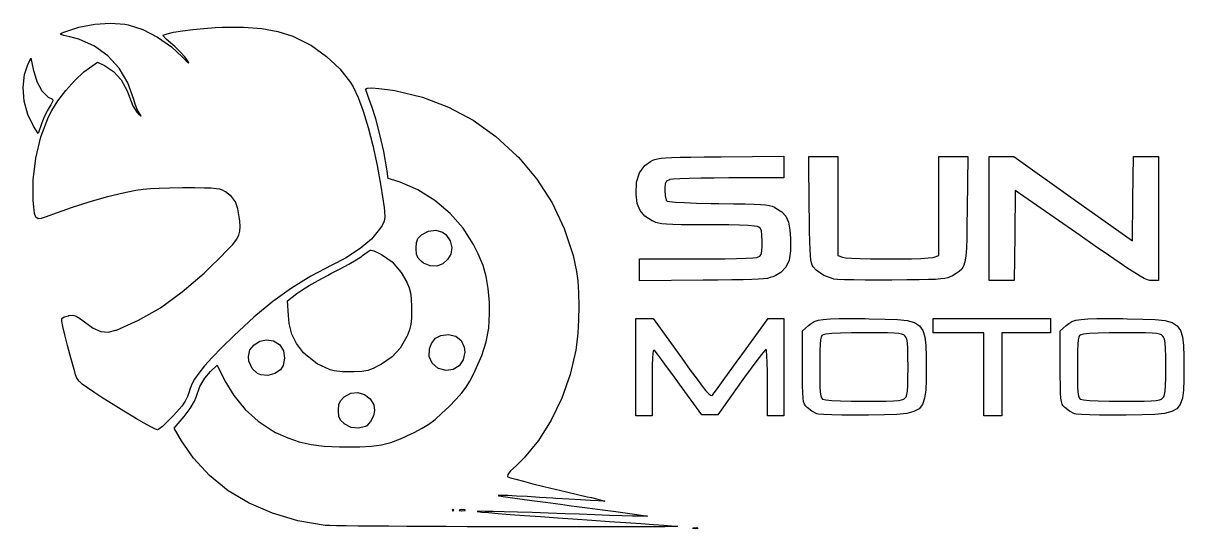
# Model space of a CAD drawing. Extents: x 83 to 198, y -125 to -108.
# Drawn here: x 82.87 to 100.97, y -125.46 to -117.57 of the extents above; entities that cross this region are included whole.
import ezdxf

# ---------------------------------------------------------------- set-up
doc = ezdxf.new("R2010")
doc.units = 0
doc.layers.add('BLACK', color=7, linetype='CONTINUOUS')

msp = doc.modelspace()

# ---------------------------------------------------------------- linework, layer by layer
at = {"layer": 'BLACK', "linetype": 'CONTINUOUS'}
for p, q in [((83.7383, -117.632), (83.9878, -117.585)), ((83.9878, -117.585), (84.2345, -117.568)), ((84.2345, -117.568), (84.4601, -117.584)), ((84.4601, -117.584), (84.5091, -117.593)), ((84.5091, -117.593), (84.7393, -117.666)), ((83.4525, -117.732), (83.4823, -117.717)), ((83.458, -117.745), (83.4525, -117.732)), ((83.5053, -117.759), (83.458, -117.745)), ((83.4823, -117.717), (83.5043, -117.707)), ((83.5043, -117.707), (83.7383, -117.632)), ((83.601, -117.78), (83.5053, -117.759)), ((83.7429, -117.818), (83.601, -117.78)), ((84.7393, -117.666), (84.9692, -117.784)), ((84.9692, -117.784), (85.1835, -117.939)), ((85.0571, -117.753), (85.1152, -117.732)), ((85.0623, -117.772), (85.0571, -117.753)), ((85.1023, -117.815), (85.0623, -117.772)), ((85.1152, -117.732), (85.2185, -117.71)), ((85.2185, -117.71), (85.3561, -117.688)), ((85.3561, -117.688), (85.517, -117.668)), ((85.517, -117.668), (85.6903, -117.65)), ((85.6903, -117.65), (85.8651, -117.637)), ((85.8651, -117.637), (85.9769, -117.632)), ((85.9769, -117.632), (86.3055, -117.63)), ((86.3055, -117.63), (86.5918, -117.652)), ((86.5918, -117.652), (86.8453, -117.698)), ((86.8453, -117.698), (87.0752, -117.771)), ((87.0752, -117.771), (87.1183, -117.789)), ((87.1183, -117.789), (87.367, -117.918)), ((83.9824, -117.925), (83.7429, -117.818)), ((84.1919, -118.077), (83.9824, -117.925)), ((85.1688, -117.872), (85.1023, -117.815)), ((85.1713, -117.874), (85.1688, -117.872)), ((85.2441, -117.938), (85.1713, -117.874)), ((85.1835, -117.939), (85.2674, -118.015)), ((85.3203, -118.014), (85.2441, -117.938)), ((87.367, -117.918), (87.6011, -118.086)), ((82.9412, -118.227), (82.9908, -118.114)), ((82.9908, -118.114), (83.0273, -118.287)), ((84.3672, -118.269), (84.1919, -118.077)), ((85.2674, -118.015), (85.3489, -118.094)), ((85.3888, -118.09), (85.3203, -118.014)), ((85.3489, -118.094), (85.4129, -118.154)), ((85.4381, -118.153), (85.3888, -118.09)), ((87.6011, -118.086), (87.8079, -118.282)), ((82.8959, -118.368), (82.9412, -118.227)), ((83.0273, -118.287), (83.0842, -118.478)), ((83.6774, -118.462), (83.8208, -118.329)), ((83.8208, -118.329), (83.9063, -118.263)), ((83.9063, -118.263), (84.0292, -118.178)), ((84.0292, -118.178), (84.1413, -118.229)), ((84.1413, -118.229), (84.2801, -118.32)), ((84.2801, -118.32), (84.4014, -118.454)), ((84.5042, -118.498), (84.3672, -118.269)), ((85.4129, -118.154), (85.4506, -118.187)), ((85.4571, -118.191), (85.4381, -118.153)), ((85.4506, -118.187), (85.4571, -118.191)), ((87.8079, -118.282), (87.975, -118.495)), ((82.8733, -118.571), (82.8959, -118.368)), ((83.0842, -118.478), (83.1626, -118.624)), ((83.5355, -118.618), (83.6774, -118.462)), ((84.4014, -118.454), (84.4958, -118.621)), ((84.5988, -118.76), (84.5042, -118.498)), ((87.975, -118.495), (88.0169, -118.563)), ((82.8894, -118.784), (82.8733, -118.571)), ((83.1626, -118.624), (83.2608, -118.72)), ((83.4105, -118.78), (83.5355, -118.618)), ((84.4958, -118.621), (84.5322, -118.72)), ((88.0169, -118.563), (88.0964, -118.728)), ((88.2106, -118.595), (88.2366, -118.582)), ((88.2141, -118.609), (88.2106, -118.595)), ((88.2333, -118.667), (88.2141, -118.609)), ((88.2655, -118.758), (88.2333, -118.667)), ((88.2366, -118.582), (88.3084, -118.578)), ((88.3084, -118.578), (88.4166, -118.585)), ((88.4166, -118.585), (88.5518, -118.601)), ((88.5518, -118.601), (88.6683, -118.62)), ((88.6683, -118.62), (89.0973, -118.722)), ((82.9428, -118.991), (82.8894, -118.784)), ((83.294, -118.858), (83.2473, -118.937)), ((83.2608, -118.72), (83.3287, -118.753)), ((83.305, -118.842), (83.294, -118.858)), ((83.3365, -118.781), (83.305, -118.842)), ((83.3175, -118.929), (83.4105, -118.78)), ((83.3287, -118.753), (83.3365, -118.781)), ((84.5322, -118.72), (84.5847, -118.857)), ((84.5847, -118.857), (84.6445, -118.954)), ((84.6206, -118.832), (84.5988, -118.76)), ((84.6567, -118.923), (84.6206, -118.832)), ((88.0964, -118.728), (88.1757, -118.94)), ((88.3065, -118.869), (88.2655, -118.758)), ((88.3701, -119.062), (88.3065, -118.869)), ((89.0973, -118.722), (89.5042, -118.877)), ((83.032, -119.176), (82.9428, -118.991)), ((83.1504, -119.34), (83.2691, -119.028)), ((83.1971, -119.043), (83.1657, -119.122)), ((83.2473, -118.937), (83.1971, -119.043)), ((83.2691, -119.028), (83.3175, -118.929)), ((84.6445, -118.954), (84.6649, -118.975)), ((84.6908, -118.983), (84.6567, -118.923)), ((84.6649, -118.975), (84.7082, -119.012)), ((84.7131, -119.011), (84.6908, -118.983)), ((84.7082, -119.012), (84.7131, -119.011)), ((88.1757, -118.94), (88.2528, -119.193)), ((89.5042, -118.877), (89.8868, -119.081)), ((83.1044, -119.291), (83.032, -119.176)), ((83.1657, -119.122), (83.1044, -119.291)), ((88.2528, -119.193), (88.3257, -119.478)), ((88.4357, -119.306), (88.3701, -119.062)), ((89.8868, -119.081), (90.2432, -119.334)), ((83.0685, -119.674), (83.1504, -119.34)), ((88.4938, -119.572), (88.4357, -119.306)), ((90.2432, -119.334), (90.5712, -119.636)), ((88.3257, -119.478), (88.3924, -119.787)), ((88.5397, -119.838), (88.4938, -119.572)), ((83.027, -120.011), (83.0685, -119.674)), ((90.5712, -119.636), (90.5939, -119.659)), ((90.5939, -119.659), (90.8803, -120.002)), ((92.5628, -119.789), (92.6547, -119.725)), ((92.6547, -119.725), (92.6885, -119.707)), ((92.6885, -119.707), (92.7227, -119.693)), ((92.7227, -119.693), (92.7633, -119.682)), ((92.7633, -119.682), (92.8166, -119.674)), ((92.8166, -119.674), (92.8888, -119.667)), ((92.8888, -119.667), (92.9861, -119.662)), ((92.9861, -119.662), (93.1147, -119.659)), ((93.1147, -119.659), (93.2807, -119.656)), ((93.2807, -119.656), (93.4906, -119.653)), ((93.4906, -119.653), (93.7503, -119.651)), ((93.7503, -119.651), (93.7528, -119.651)), ((93.7528, -119.651), (94.7292, -119.642)), ((94.7292, -119.642), (94.7292, -119.812)), ((95.128, -120.467), (95.1194, -119.646)), ((95.1194, -119.646), (95.3458, -119.646)), ((95.3458, -119.646), (95.5721, -119.646)), ((95.5721, -119.646), (95.5721, -120.419)), ((97.1456, -120.419), (97.1456, -119.646)), ((97.1456, -119.646), (97.3719, -119.646)), ((97.3719, -119.646), (97.5983, -119.646)), ((97.5983, -119.646), (97.5897, -120.467)), ((97.9323, -120.615), (97.9323, -119.646)), ((97.9323, -119.646), (98.1247, -119.646)), ((98.1247, -119.646), (98.3171, -119.646)), ((98.3171, -119.646), (99.2415, -120.306)), ((100.174, -120.306), (100.181, -119.646)), ((100.181, -119.646), (100.377, -119.646)), ((100.377, -119.646), (100.573, -119.646)), ((100.573, -119.646), (100.573, -120.615)), ((88.3924, -119.787), (88.4509, -120.112)), ((88.5618, -119.989), (88.5397, -119.838)), ((92.4365, -120.05), (92.4802, -119.902)), ((92.4802, -119.902), (92.5628, -119.789)), ((94.7292, -119.812), (94.7292, -119.983)), ((83.0292, -120.336), (83.027, -120.011)), ((85.1541, -120.141), (84.9922, -120.145)), ((85.3587, -120.139), (85.1541, -120.141)), ((85.5503, -120.139), (85.3587, -120.139)), ((85.6972, -120.14), (85.5503, -120.139)), ((85.8049, -120.144), (85.6972, -120.14)), ((88.4509, -120.112), (88.4991, -120.445)), ((88.7164, -120.037), (88.5618, -119.989)), ((88.7494, -120.048), (88.7164, -120.037)), ((89.0257, -120.167), (88.7494, -120.048)), ((90.8803, -120.002), (91.1179, -120.372)), ((92.4302, -120.238), (92.4365, -120.05)), ((92.8751, -120.142), (92.8748, -120.175)), ((92.8817, -120.072), (92.8751, -120.142)), ((92.903, -120.034), (92.8817, -120.072)), ((92.9469, -120.01), (92.903, -120.034)), ((92.9513, -120.009), (92.9469, -120.01)), ((93.0074, -120.002), (92.9513, -120.009)), ((93.1118, -119.995), (93.0074, -120.002)), ((93.2574, -119.99), (93.1118, -119.995)), ((93.4376, -119.986), (93.2574, -119.99)), ((93.6454, -119.984), (93.4376, -119.986)), ((93.8741, -119.983), (93.6454, -119.984)), ((94.7292, -119.983), (93.8741, -119.983)), ((84.1891, -120.276), (83.9124, -120.355)), ((84.433, -120.218), (84.1891, -120.276)), ((84.503, -120.203), (84.433, -120.218)), ((84.6285, -120.18), (84.503, -120.203)), ((84.7429, -120.163), (84.6285, -120.18)), ((84.8596, -120.152), (84.7429, -120.163)), ((84.9922, -120.145), (84.8596, -120.152)), ((85.8821, -120.15), (85.8049, -120.144)), ((85.9373, -120.16), (85.8821, -120.15)), ((85.9791, -120.174), (85.9373, -120.16)), ((86.0161, -120.193), (85.9791, -120.174)), ((86.0271, -120.2), (86.0161, -120.193)), ((86.12, -120.27), (86.0271, -120.2)), ((86.1823, -120.354), (86.12, -120.27)), ((89.2887, -120.332), (89.0257, -120.167)), ((92.4473, -120.379), (92.4302, -120.238)), ((92.8748, -120.175), (92.8817, -120.263)), ((92.8817, -120.263), (92.8993, -120.327)), ((98.3397, -120.179), (98.3322, -120.882)), ((99.3492, -120.882), (98.3397, -120.179)), ((99.2415, -120.306), (100.166, -120.966)), ((100.166, -120.966), (100.174, -120.306)), ((83.0377, -120.434), (83.0292, -120.336)), ((83.0514, -120.538), (83.0377, -120.434)), ((83.6203, -120.448), (83.33, -120.551)), ((83.9124, -120.355), (83.6203, -120.448)), ((86.2214, -120.466), (86.1823, -120.354)), ((86.2446, -120.619), (86.2214, -120.466)), ((88.4991, -120.445), (88.5063, -120.504)), ((88.5063, -120.504), (88.5127, -120.59)), ((89.5281, -120.536), (89.2887, -120.332)), ((91.1179, -120.372), (91.3062, -120.769)), ((92.4892, -120.492), (92.4473, -120.379)), ((92.5635, -120.577), (92.4892, -120.492)), ((92.8993, -120.327), (92.9103, -120.343)), ((92.9103, -120.343), (92.95, -120.352)), ((92.95, -120.352), (93.0424, -120.361)), ((93.0424, -120.361), (93.1838, -120.368)), ((93.1838, -120.368), (93.3707, -120.375)), ((93.3707, -120.375), (93.5996, -120.379)), ((93.5996, -120.379), (93.7181, -120.381)), ((93.7181, -120.381), (93.9478, -120.384)), ((93.9478, -120.384), (94.1286, -120.387)), ((94.1286, -120.387), (94.2674, -120.391)), ((94.2674, -120.391), (94.3716, -120.396)), ((94.3716, -120.396), (94.4483, -120.403)), ((94.4483, -120.403), (94.5046, -120.413)), ((94.5046, -120.413), (94.5477, -120.425)), ((94.5477, -120.425), (94.5849, -120.441)), ((94.5849, -120.441), (94.6055, -120.452)), ((94.6055, -120.452), (94.6994, -120.512)), ((95.1294, -120.593), (95.128, -120.467)), ((95.5721, -120.419), (95.5721, -121.192)), ((97.1456, -121.192), (97.1456, -120.419)), ((97.5897, -120.467), (97.5868, -120.719)), ((83.0715, -120.597), (83.0514, -120.538)), ((83.1039, -120.621), (83.0715, -120.597)), ((83.1544, -120.616), (83.1039, -120.621)), ((83.229, -120.59), (83.1544, -120.616)), ((83.33, -120.551), (83.229, -120.59)), ((86.2483, -120.657), (86.2446, -120.619)), ((86.2538, -120.74), (86.2483, -120.657)), ((88.5023, -120.656), (88.4682, -120.725)), ((88.5127, -120.59), (88.5023, -120.656)), ((89.7333, -120.768), (89.5281, -120.536)), ((92.6787, -120.65), (92.5635, -120.577)), ((92.6951, -120.658), (92.6787, -120.65)), ((92.7344, -120.676), (92.6951, -120.658)), ((92.777, -120.689), (92.7344, -120.676)), ((94.6994, -120.512), (94.7637, -120.581)), ((94.7637, -120.581), (94.8042, -120.671)), ((94.8042, -120.671), (94.827, -120.796)), ((95.1322, -120.806), (95.1294, -120.593)), ((97.9323, -121.584), (97.9323, -120.615)), ((100.573, -120.615), (100.573, -121.584)), ((86.2331, -120.876), (86.2503, -120.811)), ((86.2503, -120.811), (86.2538, -120.74)), ((88.4302, -120.784), (88.3016, -120.938)), ((88.4682, -120.725), (88.4302, -120.784)), ((89.0838, -120.87), (89.1901, -120.811)), ((89.1901, -120.811), (89.3039, -120.796)), ((89.3039, -120.796), (89.4095, -120.827)), ((89.4095, -120.827), (89.4611, -120.865)), ((89.4611, -120.865), (89.5315, -120.966)), ((89.8941, -121.021), (89.7333, -120.768)), ((91.3062, -120.769), (91.4448, -121.192)), ((92.8304, -120.699), (92.777, -120.689)), ((92.9023, -120.706), (92.8304, -120.699)), ((93.0002, -120.71), (92.9023, -120.706)), ((93.1316, -120.712), (93.0002, -120.71)), ((93.304, -120.713), (93.1316, -120.712)), ((93.5251, -120.713), (93.304, -120.713)), ((93.6848, -120.714), (93.5251, -120.713)), ((93.8749, -120.716), (93.6848, -120.714)), ((94.0417, -120.721), (93.8749, -120.716)), ((94.177, -120.726), (94.0417, -120.721)), ((94.2725, -120.733), (94.177, -120.726)), ((94.32, -120.741), (94.2725, -120.733)), ((94.3407, -120.749), (94.32, -120.741)), ((94.3692, -120.77), (94.3407, -120.749)), ((94.3846, -120.806), (94.3692, -120.77)), ((94.3908, -120.872), (94.3846, -120.806)), ((94.827, -120.796), (94.8364, -120.927)), ((95.1355, -120.973), (95.1322, -120.806)), ((97.5868, -120.719), (97.5833, -120.921)), ((86.0551, -121.112), (86.14, -121.019)), ((86.14, -121.019), (86.1978, -120.943)), ((86.1978, -120.943), (86.2331, -120.876)), ((88.3016, -120.938), (88.1254, -121.086)), ((88.9973, -121.079), (89.0028, -120.988)), ((89.0028, -120.988), (89.0263, -120.929)), ((89.0263, -120.929), (89.0781, -120.875)), ((89.0781, -120.875), (89.0838, -120.87)), ((89.5315, -120.966), (89.5549, -121.07)), ((89.9662, -121.166), (89.8941, -121.021)), ((94.3886, -121.127), (94.3918, -121.041)), ((94.392, -120.98), (94.3908, -120.872)), ((94.3918, -121.041), (94.392, -120.98)), ((94.8364, -120.927), (94.8358, -121.119)), ((95.1396, -121.1), (95.1355, -120.973)), ((97.5833, -120.921), (97.5775, -121.08)), ((98.3322, -120.882), (98.3247, -121.584)), ((99.5855, -121.046), (99.3492, -120.882)), ((99.7917, -121.188), (99.5855, -121.046)), ((85.9387, -121.229), (86.0551, -121.112)), ((88.1254, -121.086), (87.8984, -121.232)), ((88.0642, -121.26), (88.1451, -121.208)), ((88.1451, -121.208), (88.1653, -121.193)), ((88.1653, -121.193), (88.2334, -121.143)), ((88.2334, -121.143), (88.2847, -121.112)), ((88.2847, -121.112), (88.2997, -121.107)), ((88.2997, -121.107), (88.3372, -121.118)), ((88.3372, -121.118), (88.4063, -121.149)), ((88.4063, -121.149), (88.4599, -121.175)), ((88.4599, -121.175), (88.6271, -121.291)), ((88.9974, -121.088), (88.9973, -121.079)), ((89.0039, -121.174), (88.9974, -121.088)), ((89.0293, -121.232), (89.0039, -121.174)), ((89.5385, -121.17), (89.4895, -121.256)), ((89.5549, -121.07), (89.5385, -121.17)), ((90.0424, -121.348), (89.9662, -121.166)), ((91.4448, -121.192), (91.5014, -121.444)), ((94.2527, -121.229), (94.313, -121.222)), ((94.313, -121.222), (94.32, -121.22)), ((94.32, -121.22), (94.3567, -121.202)), ((94.3567, -121.202), (94.3782, -121.176)), ((94.3782, -121.176), (94.3886, -121.127)), ((94.8358, -121.119), (94.8123, -121.266)), ((95.1452, -121.194), (95.1396, -121.1)), ((95.1525, -121.261), (95.1452, -121.194)), ((95.5721, -121.192), (95.6442, -121.22)), ((95.6442, -121.22), (95.6925, -121.228)), ((96.9841, -121.231), (97.0565, -121.224)), ((97.0565, -121.224), (97.0735, -121.22)), ((97.0735, -121.22), (97.1456, -121.192)), ((97.5681, -121.201), (97.5538, -121.292)), ((97.5775, -121.08), (97.5681, -121.201)), ((99.9605, -121.304), (99.7917, -121.188)), ((85.6923, -121.467), (85.7863, -121.377)), ((85.7863, -121.377), (85.9387, -121.229)), ((87.6826, -121.345), (87.3576, -121.516)), ((87.6699, -121.476), (87.8144, -121.401)), ((87.8984, -121.232), (87.6826, -121.345)), ((87.8144, -121.401), (87.9498, -121.327)), ((87.9498, -121.327), (88.0642, -121.26)), ((88.6271, -121.291), (88.7673, -121.456)), ((89.0838, -121.287), (89.0293, -121.232)), ((89.1139, -121.31), (89.0838, -121.287)), ((89.2202, -121.356), (89.1139, -121.31)), ((89.3231, -121.357), (89.2202, -121.356)), ((89.4153, -121.321), (89.3231, -121.357)), ((89.4895, -121.256), (89.4153, -121.321)), ((90.0932, -121.522), (90.0424, -121.348)), ((92.4814, -121.417), (92.4814, -121.247)), ((92.4814, -121.247), (93.3647, -121.247)), ((93.3647, -121.247), (93.5986, -121.246)), ((93.5986, -121.246), (93.8109, -121.244)), ((93.8109, -121.244), (93.9951, -121.24)), ((93.9951, -121.24), (94.1446, -121.235)), ((94.1446, -121.235), (94.2527, -121.229)), ((94.7625, -121.376), (94.6833, -121.458)), ((94.8123, -121.266), (94.7625, -121.376)), ((95.1621, -121.308), (95.1525, -121.261)), ((95.1745, -121.341), (95.1621, -121.308)), ((95.19, -121.368), (95.1745, -121.341)), ((95.2365, -121.422), (95.19, -121.368)), ((95.6925, -121.228), (95.7878, -121.235)), ((95.7878, -121.235), (95.9212, -121.24)), ((95.9212, -121.24), (96.0835, -121.245)), ((96.0835, -121.245), (96.2657, -121.247)), ((96.2657, -121.247), (96.3588, -121.247)), ((96.3588, -121.247), (96.5474, -121.246)), ((96.5474, -121.246), (96.7205, -121.243)), ((96.7205, -121.243), (96.8691, -121.238)), ((96.8691, -121.238), (96.9841, -121.231)), ((97.5044, -121.407), (97.4665, -121.444)), ((97.533, -121.359), (97.5044, -121.407)), ((97.5538, -121.292), (97.533, -121.359)), ((100.096, -121.395), (99.9605, -121.304)), ((100.204, -121.464), (100.096, -121.395)), ((85.3508, -121.762), (85.6923, -121.467)), ((87.3576, -121.516), (87.0553, -121.702)), ((87.3322, -121.661), (87.4705, -121.582)), ((87.4705, -121.582), (87.6187, -121.503)), ((87.6187, -121.503), (87.6699, -121.476)), ((88.7673, -121.456), (88.854, -121.611)), ((90.1242, -121.707), (90.0932, -121.522)), ((91.5014, -121.444), (91.5201, -121.589)), ((91.5201, -121.589), (91.5311, -121.773)), ((92.4814, -121.587), (92.4814, -121.417)), ((93.4718, -121.579), (92.4814, -121.587)), ((93.7022, -121.577), (93.4718, -121.579)), ((93.9215, -121.574), (93.7022, -121.577)), ((94.0963, -121.571), (93.9215, -121.574)), ((94.2328, -121.568), (94.0963, -121.571)), ((94.3372, -121.563), (94.2328, -121.568)), ((94.4158, -121.557), (94.3372, -121.563)), ((94.4748, -121.549), (94.4158, -121.557)), ((94.5205, -121.538), (94.4748, -121.549)), ((94.5591, -121.525), (94.5205, -121.538)), ((94.5968, -121.508), (94.5591, -121.525)), ((94.6833, -121.458), (94.5968, -121.508)), ((95.353, -121.503), (95.2365, -121.422)), ((95.5019, -121.559), (95.353, -121.503)), ((95.5088, -121.56), (95.5019, -121.559)), ((95.5701, -121.565), (95.5088, -121.56)), ((95.6779, -121.57), (95.5701, -121.565)), ((95.8242, -121.573), (95.6779, -121.57)), ((96.001, -121.575), (95.8242, -121.573)), ((96.2006, -121.576), (96.001, -121.575)), ((96.415, -121.575), (96.2006, -121.576)), ((96.6487, -121.574), (96.415, -121.575)), ((96.8389, -121.572), (96.6487, -121.574)), ((96.9864, -121.569), (96.8389, -121.572)), ((97.0981, -121.565), (96.9864, -121.569)), ((97.1808, -121.559), (97.0981, -121.565)), ((97.2414, -121.551), (97.1808, -121.559)), ((97.2867, -121.54), (97.2414, -121.551)), ((97.3237, -121.526), (97.2867, -121.54)), ((97.359, -121.509), (97.3237, -121.526)), ((97.418, -121.476), (97.359, -121.509)), ((97.4665, -121.444), (97.418, -121.476)), ((98.1285, -121.584), (97.9323, -121.584)), ((98.3247, -121.584), (98.1285, -121.584)), ((100.287, -121.515), (100.204, -121.464)), ((100.351, -121.549), (100.287, -121.515)), ((100.399, -121.571), (100.351, -121.549)), ((100.436, -121.581), (100.399, -121.571)), ((100.466, -121.584), (100.436, -121.581)), ((100.573, -121.584), (100.466, -121.584)), ((85.0126, -122.007), (85.3508, -121.762)), ((87.0553, -121.702), (86.7637, -121.912)), ((87.1397, -121.786), (87.2174, -121.732)), ((87.2174, -121.732), (87.3322, -121.661)), ((88.854, -121.611), (88.8901, -121.696)), ((88.8901, -121.696), (88.9122, -121.776)), ((90.141, -121.925), (90.1242, -121.707)), ((86.7637, -121.912), (86.4707, -122.155)), ((86.9957, -121.9), (87.1397, -121.786)), ((87.0083, -122.128), (86.9957, -121.9)), ((88.9122, -121.776), (88.9234, -121.87)), ((88.9234, -121.87), (88.927, -121.996)), ((90.1451, -122.1), (90.141, -121.925)), ((91.5311, -121.773), (91.5347, -121.981)), ((83.5124, -122.152), (83.5795, -122.132)), ((83.5795, -122.132), (83.5871, -122.131)), ((83.5871, -122.131), (83.6459, -122.126)), ((83.6459, -122.126), (83.7, -122.14)), ((84.6725, -122.204), (85.0126, -122.007)), ((87.0198, -122.252), (87.0083, -122.128)), ((88.9271, -122.034), (88.9248, -122.171)), ((88.927, -121.996), (88.9271, -122.034)), ((90.132, -122.327), (90.1451, -122.1)), ((91.5347, -121.981), (91.5308, -122.196)), ((83.4769, -122.215), (83.4756, -122.175)), ((83.4756, -122.175), (83.4758, -122.175)), ((83.4758, -122.175), (83.5124, -122.152)), ((83.493, -122.302), (83.4769, -122.215)), ((83.5225, -122.431), (83.493, -122.302)), ((83.7, -122.14), (83.7665, -122.181)), ((83.7665, -122.181), (83.8267, -122.227)), ((83.8267, -122.227), (83.9651, -122.324)), ((84.3252, -122.357), (84.6725, -122.204)), ((86.4707, -122.155), (86.1643, -122.439)), ((87.0593, -122.418), (87.0198, -122.252)), ((88.9158, -122.27), (88.8967, -122.352)), ((88.9248, -122.171), (88.9158, -122.27)), ((91.5308, -122.196), (91.5198, -122.403)), ((92.4252, -122.933), (92.4252, -122.174)), ((92.4252, -122.174), (92.5587, -122.174)), ((92.5587, -122.174), (92.6921, -122.174)), ((92.6921, -122.174), (93.14, -122.795)), ((94.0751, -122.743), (94.4851, -122.174)), ((94.4851, -122.174), (94.6072, -122.174)), ((94.6072, -122.174), (94.7292, -122.174)), ((94.7292, -122.174), (94.7292, -122.933)), ((95.0242, -122.366), (95.1138, -122.286)), ((95.1138, -122.286), (95.1575, -122.252)), ((95.1575, -122.252), (95.2062, -122.224)), ((95.2062, -122.224), (95.267, -122.204)), ((95.267, -122.204), (95.3468, -122.19)), ((95.3468, -122.19), (95.4529, -122.181)), ((95.4529, -122.181), (95.5921, -122.177)), ((95.5921, -122.177), (95.7717, -122.176)), ((95.7717, -122.176), (95.9986, -122.178)), ((95.9986, -122.178), (96.0638, -122.179)), ((96.0638, -122.179), (96.3098, -122.184)), ((96.3098, -122.184), (96.5054, -122.192)), ((96.5054, -122.192), (96.6564, -122.209)), ((96.6564, -122.209), (96.7685, -122.239)), ((96.7685, -122.239), (96.8475, -122.288)), ((96.8475, -122.288), (96.8992, -122.361)), ((97.0613, -122.287), (97.0613, -122.174)), ((97.0613, -122.174), (97.9744, -122.174)), ((97.0613, -122.399), (97.0613, -122.287)), ((97.9744, -122.174), (98.8876, -122.174)), ((98.8876, -122.174), (98.8876, -122.287)), ((98.8876, -122.287), (98.8876, -122.399)), ((99.0421, -122.366), (99.1317, -122.286)), ((99.1317, -122.286), (99.1754, -122.252)), ((99.1754, -122.252), (99.2241, -122.224)), ((99.2241, -122.224), (99.2849, -122.204)), ((99.2849, -122.204), (99.3648, -122.19)), ((99.3648, -122.19), (99.4708, -122.181)), ((99.4708, -122.181), (99.6101, -122.177)), ((99.6101, -122.177), (99.7896, -122.176)), ((99.7896, -122.176), (100.016, -122.178)), ((100.016, -122.178), (100.082, -122.179)), ((100.082, -122.179), (100.328, -122.184)), ((100.328, -122.184), (100.523, -122.192)), ((100.523, -122.192), (100.674, -122.209)), ((100.674, -122.209), (100.786, -122.239)), ((100.786, -122.239), (100.865, -122.288)), ((100.865, -122.288), (100.917, -122.361)), ((83.5639, -122.596), (83.5225, -122.431)), ((83.9651, -122.324), (84.0852, -122.376)), ((84.0852, -122.376), (84.1988, -122.387)), ((84.1988, -122.387), (84.3176, -122.36)), ((84.3176, -122.36), (84.3252, -122.357)), ((86.1628, -122.44), (85.9722, -122.628)), ((86.1643, -122.439), (86.1628, -122.44)), ((87.1317, -122.564), (87.0593, -122.418)), ((88.854, -122.457), (88.7508, -122.636)), ((88.8644, -122.434), (88.854, -122.457)), ((88.8967, -122.352), (88.8644, -122.434)), ((89.2365, -122.567), (89.2985, -122.483)), ((89.2985, -122.483), (89.3841, -122.439)), ((89.3841, -122.439), (89.4974, -122.427)), ((89.4974, -122.427), (89.6156, -122.451)), ((89.6156, -122.451), (89.7009, -122.518)), ((90.0925, -122.538), (90.132, -122.327)), ((91.5198, -122.403), (91.5018, -122.586)), ((95.0242, -122.928), (95.0242, -122.366)), ((95.3112, -122.467), (95.3015, -122.508)), ((95.3256, -122.443), (95.3112, -122.467)), ((95.3455, -122.428), (95.3256, -122.443)), ((95.3859, -122.419), (95.3455, -122.428)), ((95.478, -122.411), (95.3859, -122.419)), ((95.6134, -122.405), (95.478, -122.411)), ((95.7854, -122.401), (95.6134, -122.405)), ((95.9874, -122.399), (95.7854, -122.401)), ((96.0147, -122.399), (95.9874, -122.399)), ((96.2061, -122.4), (96.0147, -122.399)), ((96.35, -122.401), (96.2061, -122.4)), ((96.4538, -122.405), (96.35, -122.401)), ((96.5252, -122.411), (96.4538, -122.405)), ((96.5719, -122.42), (96.5252, -122.411)), ((96.6014, -122.433), (96.5719, -122.42)), ((96.6214, -122.45), (96.6014, -122.433)), ((96.6321, -122.465), (96.6214, -122.45)), ((96.6473, -122.5), (96.6321, -122.465)), ((96.8992, -122.361), (96.9295, -122.462)), ((96.9295, -122.462), (96.944, -122.597)), ((97.4546, -122.399), (97.0613, -122.399)), ((97.848, -122.399), (97.4546, -122.399)), ((97.848, -123.045), (97.848, -122.399)), ((98.5083, -122.399), (98.129, -122.399)), ((98.129, -122.399), (98.129, -123.045)), ((98.8876, -122.399), (98.5083, -122.399)), ((99.0421, -122.928), (99.0421, -122.366)), ((99.3291, -122.467), (99.3194, -122.508)), ((99.3435, -122.443), (99.3291, -122.467)), ((99.3634, -122.428), (99.3435, -122.443)), ((99.4038, -122.419), (99.3634, -122.428)), ((99.4959, -122.411), (99.4038, -122.419)), ((99.6313, -122.405), (99.4959, -122.411)), ((99.8033, -122.401), (99.6313, -122.405)), ((100.005, -122.399), (99.8033, -122.401)), ((100.033, -122.399), (100.005, -122.399)), ((100.224, -122.4), (100.033, -122.399)), ((100.368, -122.401), (100.224, -122.4)), ((100.472, -122.405), (100.368, -122.401)), ((100.543, -122.411), (100.472, -122.405)), ((100.59, -122.42), (100.543, -122.411)), ((100.619, -122.433), (100.59, -122.42)), ((100.639, -122.45), (100.619, -122.433)), ((100.65, -122.465), (100.639, -122.45)), ((100.665, -122.5), (100.65, -122.465)), ((100.917, -122.361), (100.947, -122.462)), ((100.947, -122.462), (100.962, -122.597)), ((83.6159, -122.791), (83.5639, -122.596)), ((85.9722, -122.628), (85.8196, -122.784)), ((86.3853, -122.769), (86.4086, -122.666)), ((86.4086, -122.666), (86.4723, -122.584)), ((86.4723, -122.584), (86.5631, -122.53)), ((86.5631, -122.53), (86.6682, -122.509)), ((86.6682, -122.509), (86.7743, -122.524)), ((86.7743, -122.524), (86.8684, -122.582)), ((86.8684, -122.582), (86.8722, -122.586)), ((86.8722, -122.586), (86.9316, -122.682)), ((87.2452, -122.709), (87.1317, -122.564)), ((88.7508, -122.636), (88.6239, -122.776)), ((89.2038, -122.767), (89.2064, -122.649)), ((89.2064, -122.649), (89.2365, -122.567)), ((89.7009, -122.518), (89.7481, -122.623)), ((89.7481, -122.623), (89.756, -122.7)), ((90.0229, -122.752), (90.0925, -122.538)), ((91.4893, -122.668), (91.3985, -123.051)), ((91.5018, -122.586), (91.4893, -122.668)), ((92.7047, -122.672), (92.6941, -122.684)), ((92.7191, -122.681), (92.7047, -122.672)), ((94.4553, -122.654), (94.4335, -122.676)), ((94.4619, -122.68), (94.4553, -122.654)), ((95.2955, -122.577), (95.2924, -122.68)), ((95.3015, -122.508), (95.2955, -122.577)), ((96.6576, -122.557), (96.6473, -122.5)), ((96.6639, -122.642), (96.6576, -122.557)), ((96.6671, -122.766), (96.6639, -122.642)), ((96.944, -122.597), (96.9485, -122.77)), ((99.3134, -122.577), (99.3103, -122.68)), ((99.3194, -122.508), (99.3134, -122.577)), ((100.675, -122.557), (100.665, -122.5)), ((100.682, -122.642), (100.675, -122.557)), ((100.685, -122.766), (100.682, -122.642)), ((100.962, -122.597), (100.966, -122.77)), ((83.677, -123.01), (83.6159, -122.791)), ((85.8196, -122.784), (85.7004, -122.915)), ((86.3928, -122.84), (86.3853, -122.769)), ((86.4409, -122.955), (86.3928, -122.84)), ((86.9491, -122.796), (86.9241, -122.909)), ((86.9316, -122.682), (86.9491, -122.796)), ((87.2795, -122.745), (87.2452, -122.709)), ((87.4543, -122.885), (87.2795, -122.745)), ((88.6239, -122.776), (88.459, -122.89)), ((89.2486, -122.872), (89.2038, -122.767)), ((89.7323, -122.823), (89.6686, -122.916)), ((89.756, -122.7), (89.7323, -122.823)), ((89.9189, -122.988), (90.0229, -122.752)), ((92.6819, -122.792), (92.6793, -122.902)), ((92.6867, -122.721), (92.6819, -122.792)), ((92.6941, -122.684), (92.6867, -122.721)), ((92.7238, -122.686), (92.7191, -122.681)), ((92.76, -122.732), (92.7238, -122.686)), ((92.8221, -122.813), (92.76, -122.732)), ((92.9044, -122.923), (92.8221, -122.813)), ((93.14, -122.795), (93.2735, -122.98)), ((93.9889, -122.863), (94.0751, -122.743)), ((94.3124, -122.832), (94.223, -122.953)), ((94.3843, -122.738), (94.3124, -122.832)), ((94.4335, -122.676), (94.3843, -122.738)), ((94.4677, -122.753), (94.4619, -122.68)), ((94.4722, -122.866), (94.4677, -122.753)), ((95.2913, -122.826), (95.2912, -122.933)), ((95.2924, -122.68), (95.2913, -122.826)), ((96.6679, -122.938), (96.6671, -122.766)), ((96.9485, -122.77), (96.9489, -122.933)), ((99.3092, -122.826), (99.3091, -122.933)), ((99.3103, -122.68), (99.3092, -122.826)), ((100.686, -122.938), (100.685, -122.766)), ((100.966, -122.77), (100.967, -122.933)), ((83.6901, -123.054), (83.677, -123.01)), ((85.6101, -123.026), (85.5441, -123.123)), ((85.7004, -122.915), (85.6101, -123.026)), ((85.7047, -123.104), (85.7921, -123.005)), ((85.7921, -123.005), (85.8966, -122.903)), ((85.8966, -122.903), (86.0187, -123.15)), ((86.5279, -123.036), (86.4409, -122.955)), ((86.5782, -123.056), (86.5279, -123.036)), ((86.7978, -123.036), (86.6882, -123.064)), ((86.883, -122.975), (86.7978, -123.036)), ((86.9241, -122.909), (86.883, -122.975)), ((87.6578, -122.978), (87.4543, -122.885)), ((87.7203, -122.993), (87.6578, -122.978)), ((87.8536, -123.007), (87.7203, -122.993)), ((88.0139, -123.009), (87.8536, -123.007)), ((88.026, -123.008), (88.0139, -123.009)), ((88.1515, -123), (88.026, -123.008)), ((88.2454, -122.985), (88.1515, -123)), ((88.3305, -122.955), (88.2454, -122.985)), ((88.4294, -122.906), (88.3305, -122.955)), ((88.459, -122.89), (88.4294, -122.906)), ((89.3376, -122.95), (89.2486, -122.872)), ((89.3477, -122.955), (89.3376, -122.95)), ((89.4653, -122.989), (89.3477, -122.955)), ((89.576, -122.973), (89.4653, -122.989)), ((89.6686, -122.916), (89.576, -122.973)), ((89.8353, -123.153), (89.8965, -123.035)), ((89.8965, -123.035), (89.9189, -122.988)), ((92.4252, -123.692), (92.4252, -122.933)), ((92.6793, -122.902), (92.6782, -123.058)), ((93.0014, -123.055), (92.9044, -122.923)), ((93.2735, -122.98), (93.3783, -123.123)), ((93.7852, -123.145), (93.8805, -123.013)), ((93.8805, -123.013), (93.9889, -122.863)), ((94.223, -122.953), (94.1208, -123.093)), ((94.4752, -123.008), (94.4722, -122.866)), ((94.4763, -123.172), (94.4752, -123.008)), ((94.7292, -122.933), (94.7292, -123.692)), ((95.0242, -122.933), (95.0242, -122.928)), ((95.0243, -123.064), (95.0242, -122.933)), ((95.2912, -122.933), (95.2917, -123.108)), ((96.6673, -123.1), (96.6679, -122.938)), ((96.9489, -122.933), (96.9483, -123.134)), ((99.0421, -122.933), (99.0421, -122.928)), ((99.0422, -123.064), (99.0421, -122.933)), ((99.3091, -122.933), (99.3096, -123.108)), ((100.685, -123.1), (100.686, -122.938)), ((100.967, -122.933), (100.966, -123.134)), ((83.7118, -123.108), (83.6901, -123.054)), ((83.7435, -123.154), (83.7118, -123.108)), ((83.7943, -123.201), (83.7435, -123.154)), ((83.8737, -123.259), (83.7943, -123.201)), ((85.4978, -123.212), (85.4666, -123.299)), ((85.5441, -123.123), (85.4978, -123.212)), ((85.6277, -123.236), (85.7047, -123.104)), ((86.0187, -123.15), (86.1576, -123.379)), ((86.6882, -123.064), (86.5782, -123.056)), ((89.7767, -123.249), (89.8353, -123.153)), ((91.3985, -123.051), (91.2681, -123.419)), ((92.6782, -123.058), (92.6781, -123.166)), ((92.6781, -123.166), (92.6781, -123.692)), ((93.1075, -123.2), (93.0014, -123.055)), ((93.4548, -123.678), (93.1075, -123.2)), ((93.3783, -123.123), (93.4584, -123.229)), ((94.0684, -123.166), (93.7025, -123.678)), ((93.7077, -123.252), (93.7852, -123.145)), ((94.1208, -123.093), (94.0684, -123.166)), ((94.4763, -123.692), (94.4763, -123.172)), ((95.025, -123.221), (95.0243, -123.064)), ((95.2917, -123.108), (95.2939, -123.236)), ((96.6648, -123.223), (96.6673, -123.1)), ((96.9483, -123.134), (96.9429, -123.295)), ((97.848, -123.692), (97.848, -123.045)), ((98.129, -123.045), (98.129, -123.692)), ((99.0429, -123.221), (99.0422, -123.064)), ((99.3096, -123.108), (99.3118, -123.236)), ((100.683, -123.223), (100.685, -123.1)), ((100.966, -123.134), (100.961, -123.295)), ((83.9909, -123.338), (83.8737, -123.259)), ((84.113, -123.418), (83.9909, -123.338)), ((85.4364, -123.393), (85.4007, -123.468)), ((85.4645, -123.306), (85.4364, -123.393)), ((85.4666, -123.299), (85.4645, -123.306)), ((85.5711, -123.402), (85.6277, -123.236)), ((86.1576, -123.379), (86.3347, -123.593)), ((87.8699, -123.404), (87.8756, -123.399)), ((87.8756, -123.399), (87.9803, -123.342)), ((87.9803, -123.342), (88.0911, -123.331)), ((88.0911, -123.331), (88.1958, -123.361)), ((88.1958, -123.361), (88.2819, -123.427)), ((89.6234, -123.433), (89.7098, -123.337)), ((89.7098, -123.337), (89.7767, -123.249)), ((93.4584, -123.229), (93.5177, -123.304)), ((93.5177, -123.304), (93.5599, -123.35)), ((93.5599, -123.35), (93.589, -123.373)), ((93.589, -123.373), (93.6088, -123.378)), ((93.6088, -123.378), (93.6233, -123.368)), ((93.6233, -123.368), (93.6265, -123.364)), ((93.6265, -123.364), (93.6532, -123.328)), ((93.6532, -123.328), (93.7077, -123.252)), ((95.0273, -123.336), (95.025, -123.221)), ((95.032, -123.417), (95.0273, -123.336)), ((95.2939, -123.236), (95.2985, -123.324)), ((95.2985, -123.324), (95.3063, -123.381)), ((95.3063, -123.381), (95.3182, -123.415)), ((96.6165, -123.42), (96.6363, -123.397)), ((96.6363, -123.397), (96.6503, -123.362)), ((96.6503, -123.362), (96.6595, -123.307)), ((96.6595, -123.307), (96.6648, -123.223)), ((96.9429, -123.295), (96.9271, -123.42)), ((99.0452, -123.336), (99.0429, -123.221)), ((99.0499, -123.417), (99.0452, -123.336)), ((99.3118, -123.236), (99.3164, -123.324)), ((99.3164, -123.324), (99.3243, -123.381)), ((99.3243, -123.381), (99.3362, -123.415)), ((100.634, -123.42), (100.654, -123.397)), ((100.654, -123.397), (100.668, -123.362)), ((100.668, -123.362), (100.677, -123.307)), ((100.677, -123.307), (100.683, -123.223)), ((100.961, -123.295), (100.945, -123.42)), ((84.2745, -123.519), (84.113, -123.418)), ((84.444, -123.623), (84.2745, -123.519)), ((85.3481, -123.543), (85.269, -123.634)), ((85.4007, -123.468), (85.3481, -123.543)), ((85.4787, -123.58), (85.5458, -123.467)), ((85.5458, -123.467), (85.5711, -123.402)), ((87.7892, -123.607), (87.7947, -123.517)), ((87.7947, -123.517), (87.8181, -123.458)), ((87.8181, -123.458), (87.8699, -123.404)), ((88.2819, -123.427), (88.3373, -123.522)), ((88.3373, -123.522), (88.3511, -123.61)), ((89.4001, -123.655), (89.5065, -123.552)), ((89.5065, -123.552), (89.6234, -123.433)), ((91.2681, -123.419), (91.1022, -123.764)), ((95.04, -123.472), (95.032, -123.417)), ((95.0523, -123.51), (95.04, -123.472)), ((95.0696, -123.537), (95.0523, -123.51)), ((95.0929, -123.564), (95.0696, -123.537)), ((95.0932, -123.564), (95.0929, -123.564)), ((95.1669, -123.623), (95.0932, -123.564)), ((95.3182, -123.415), (95.335, -123.433)), ((95.335, -123.433), (95.3403, -123.436)), ((95.3403, -123.436), (95.3847, -123.446)), ((95.3847, -123.446), (95.4781, -123.454)), ((95.4781, -123.454), (95.6135, -123.46)), ((95.6135, -123.46), (95.7837, -123.464)), ((95.7837, -123.464), (95.9773, -123.466)), ((95.9773, -123.466), (96.1777, -123.466)), ((96.1777, -123.466), (96.3294, -123.464)), ((96.3294, -123.464), (96.44, -123.46)), ((96.44, -123.46), (96.517, -123.454)), ((96.517, -123.454), (96.568, -123.445)), ((96.568, -123.445), (96.6005, -123.432)), ((96.6005, -123.432), (96.6165, -123.42)), ((96.8951, -123.515), (96.8416, -123.583)), ((96.9271, -123.42), (96.8951, -123.515)), ((99.0579, -123.472), (99.0499, -123.417)), ((99.0702, -123.51), (99.0579, -123.472)), ((99.0875, -123.537), (99.0702, -123.51)), ((99.1108, -123.564), (99.0875, -123.537)), ((99.1111, -123.564), (99.1108, -123.564)), ((99.1848, -123.623), (99.1111, -123.564)), ((99.3362, -123.415), (99.3529, -123.433)), ((99.3529, -123.433), (99.3582, -123.436)), ((99.3582, -123.436), (99.4026, -123.446)), ((99.4026, -123.446), (99.496, -123.454)), ((99.496, -123.454), (99.6314, -123.46)), ((99.6314, -123.46), (99.8016, -123.464)), ((99.8016, -123.464), (99.9952, -123.466)), ((99.9952, -123.466), (100.196, -123.466)), ((100.196, -123.466), (100.347, -123.464)), ((100.347, -123.464), (100.458, -123.46)), ((100.458, -123.46), (100.535, -123.454)), ((100.535, -123.454), (100.586, -123.445)), ((100.586, -123.445), (100.618, -123.432)), ((100.618, -123.432), (100.634, -123.42)), ((100.913, -123.515), (100.859, -123.583)), ((100.945, -123.42), (100.913, -123.515)), ((84.6001, -123.717), (84.444, -123.623)), ((84.6384, -123.739), (84.6001, -123.717)), ((84.7592, -123.808), (84.6384, -123.739)), ((85.208, -123.699), (85.1201, -123.788)), ((85.269, -123.634), (85.208, -123.699)), ((85.2258, -123.888), (85.3829, -123.704)), ((85.3829, -123.704), (85.4787, -123.58)), ((86.3347, -123.593), (86.5379, -123.779)), ((87.7892, -123.616), (87.7892, -123.607)), ((87.7957, -123.703), (87.7892, -123.616)), ((87.8211, -123.761), (87.7957, -123.703)), ((88.3328, -123.694), (88.2874, -123.782)), ((88.3511, -123.61), (88.3328, -123.694)), ((89.1966, -123.824), (89.2937, -123.75)), ((89.2937, -123.75), (89.4001, -123.655)), ((92.5517, -123.692), (92.4252, -123.692)), ((92.6781, -123.692), (92.5517, -123.692)), ((93.5787, -123.678), (93.4548, -123.678)), ((93.7025, -123.678), (93.5787, -123.678)), ((94.6028, -123.692), (94.4763, -123.692)), ((94.7292, -123.692), (94.6028, -123.692)), ((95.2475, -123.662), (95.1669, -123.623)), ((95.273, -123.667), (95.2475, -123.662)), ((95.3548, -123.673), (95.273, -123.667)), ((95.4781, -123.678), (95.3548, -123.673)), ((95.6341, -123.682), (95.4781, -123.678)), ((95.8136, -123.683), (95.6341, -123.682)), ((96.0076, -123.683), (95.8136, -123.683)), ((96.0527, -123.683), (96.0076, -123.683)), ((96.2986, -123.68), (96.0527, -123.683)), ((96.4949, -123.673), (96.2986, -123.68)), ((96.647, -123.657), (96.4949, -123.673)), ((96.7607, -123.629), (96.647, -123.657)), ((96.8416, -123.583), (96.7607, -123.629)), ((97.9885, -123.692), (97.848, -123.692)), ((98.129, -123.692), (97.9885, -123.692)), ((99.2654, -123.662), (99.1848, -123.623)), ((99.291, -123.667), (99.2654, -123.662)), ((99.3727, -123.673), (99.291, -123.667)), ((99.4961, -123.678), (99.3727, -123.673)), ((99.652, -123.682), (99.4961, -123.678)), ((99.8315, -123.683), (99.652, -123.682)), ((100.026, -123.683), (99.8315, -123.683)), ((100.071, -123.683), (100.026, -123.683)), ((100.317, -123.68), (100.071, -123.683)), ((100.513, -123.673), (100.317, -123.68)), ((100.665, -123.657), (100.513, -123.673)), ((100.779, -123.629), (100.665, -123.657)), ((100.859, -123.583), (100.779, -123.629)), ((84.8611, -123.864), (84.7592, -123.808)), ((84.9341, -123.901), (84.8611, -123.864)), ((84.9687, -123.915), (84.9341, -123.901)), ((84.99, -123.904), (84.9687, -123.915)), ((85.0443, -123.859), (84.99, -123.904)), ((85.1201, -123.788), (85.0443, -123.859)), ((85.3407, -124.082), (85.2258, -123.888)), ((86.5379, -123.779), (86.7548, -123.925)), ((86.7548, -123.925), (86.8074, -123.952)), ((87.8756, -123.816), (87.8211, -123.761)), ((87.8784, -123.818), (87.8756, -123.816)), ((87.9843, -123.874), (87.8784, -123.818)), ((88.1028, -123.889), (87.9843, -123.874)), ((88.2122, -123.859), (88.1028, -123.889)), ((88.2296, -123.848), (88.2122, -123.859)), ((88.2874, -123.782), (88.2296, -123.848)), ((88.9692, -123.953), (89.0935, -123.888)), ((89.0935, -123.888), (89.1966, -123.824)), ((91.1022, -123.764), (90.9052, -124.077)), ((85.5294, -124.355), (85.3407, -124.082)), ((86.8074, -123.952), (86.997, -124.038)), ((86.997, -124.038), (87.1766, -124.1)), ((87.1766, -124.1), (87.3613, -124.142)), ((88.4608, -124.146), (88.6057, -124.109)), ((88.6057, -124.109), (88.755, -124.053)), ((88.755, -124.053), (88.9238, -123.975)), ((88.9238, -123.975), (88.9692, -123.953)), ((90.9052, -124.077), (90.6814, -124.351)), ((87.3613, -124.142), (87.566, -124.167)), ((87.566, -124.167), (87.8057, -124.179)), ((87.8057, -124.179), (87.9015, -124.18)), ((87.9015, -124.18), (88.1238, -124.179)), ((88.1238, -124.179), (88.3052, -124.168)), ((88.3052, -124.168), (88.4608, -124.146)), ((85.7799, -124.627), (85.5294, -124.355)), ((90.5569, -124.474), (90.4724, -124.555)), ((90.6814, -124.351), (90.5569, -124.474)), ((86.0703, -124.862), (85.7799, -124.627)), ((90.429, -124.608), (90.4226, -124.639)), ((90.4226, -124.639), (90.43, -124.647)), ((90.4724, -124.555), (90.429, -124.608)), ((90.43, -124.647), (90.4678, -124.66)), ((90.4678, -124.66), (90.5515, -124.684)), ((90.5515, -124.684), (90.6719, -124.716)), ((90.6719, -124.716), (90.8202, -124.754)), ((90.8202, -124.754), (90.9875, -124.796)), ((90.9875, -124.796), (91.1647, -124.84)), ((91.1647, -124.84), (91.3429, -124.882)), ((86.3983, -125.059), (86.0703, -124.862)), ((90.2789, -124.935), (90.2758, -124.935)), ((90.2758, -124.935), (90.2907, -124.94)), ((90.3291, -124.935), (90.2789, -124.935)), ((90.2907, -124.94), (90.356, -124.951)), ((90.4263, -124.939), (90.3291, -124.935)), ((90.356, -124.951), (90.4663, -124.968)), ((90.563, -124.946), (90.4263, -124.939)), ((90.4663, -124.968), (90.6164, -124.989)), ((90.7314, -124.955), (90.563, -124.946)), ((90.6164, -124.989), (90.8009, -125.015)), ((90.9239, -124.967), (90.7314, -124.955)), ((90.8009, -125.015), (91.0145, -125.043)), ((91.1327, -124.98), (90.9239, -124.967)), ((91.1756, -124.983), (91.1327, -124.98)), ((91.3782, -124.996), (91.1756, -124.983)), ((91.3429, -124.882), (91.5132, -124.922)), ((91.5604, -125.007), (91.3782, -124.996)), ((91.5132, -124.922), (91.6665, -124.957)), ((91.715, -125.016), (91.5604, -125.007)), ((91.6665, -124.957), (91.7313, -124.971)), ((91.8349, -125.022), (91.715, -125.016)), ((91.7313, -124.971), (91.832, -124.994)), ((91.832, -124.994), (91.906, -125.013)), ((91.9129, -125.025), (91.8349, -125.022)), ((91.906, -125.013), (91.941, -125.024)), ((91.9421, -125.025), (91.9129, -125.025)), ((91.941, -125.024), (91.9421, -125.025)), ((86.6485, -125.167), (86.3983, -125.059)), ((86.7611, -125.215), (86.6485, -125.167)), ((89.5733, -125.153), (89.5593, -125.167)), ((89.5593, -125.167), (89.5733, -125.181)), ((89.5874, -125.167), (89.5733, -125.153)), ((89.5733, -125.181), (89.5839, -125.17)), ((89.5839, -125.17), (89.5874, -125.167)), ((89.6792, -125.161), (89.6678, -125.17)), ((89.6678, -125.17), (89.7051, -125.175)), ((89.7078, -125.157), (89.6792, -125.161)), ((89.7051, -125.175), (89.7138, -125.175)), ((89.7635, -125.162), (89.7078, -125.157)), ((89.7138, -125.175), (89.7618, -125.172)), ((89.7618, -125.172), (89.766, -125.163)), ((89.766, -125.163), (89.7635, -125.162)), ((89.9841, -125.184), (89.9527, -125.185)), ((89.9527, -125.185), (89.9615, -125.189)), ((89.9615, -125.189), (90.0218, -125.196)), ((90.0705, -125.185), (89.9841, -125.184)), ((90.0218, -125.196), (90.1291, -125.205)), ((90.2022, -125.187), (90.0705, -125.185)), ((90.1291, -125.205), (90.2786, -125.218)), ((90.373, -125.192), (90.2022, -125.187)), ((90.5768, -125.198), (90.373, -125.192)), ((90.8074, -125.205), (90.5768, -125.198)), ((91.0586, -125.213), (90.8074, -125.205)), ((91.0145, -125.043), (91.2518, -125.074)), ((91.2518, -125.074), (91.4188, -125.096)), ((91.4188, -125.096), (91.6708, -125.129)), ((91.6708, -125.129), (91.9044, -125.159)), ((91.9044, -125.159), (92.1139, -125.188)), ((92.1139, -125.188), (92.2936, -125.212)), ((87.1564, -125.331), (86.7611, -125.215)), ((87.5815, -125.404), (87.1564, -125.331)), ((90.2786, -125.218), (90.4659, -125.232)), ((90.4659, -125.232), (90.6864, -125.249)), ((90.6864, -125.249), (90.9354, -125.267)), ((90.9354, -125.267), (91.2084, -125.286)), ((91.3242, -125.223), (91.0586, -125.213)), ((91.2084, -125.286), (91.4418, -125.302)), ((91.5394, -125.231), (91.3242, -125.223)), ((91.4418, -125.302), (91.7359, -125.322)), ((91.7871, -125.24), (91.5394, -125.231)), ((91.7359, -125.322), (92.0138, -125.341)), ((92.0126, -125.247), (91.7871, -125.24)), ((92.2101, -125.253), (92.0126, -125.247)), ((92.0138, -125.341), (92.2703, -125.359)), ((92.374, -125.258), (92.2101, -125.253)), ((92.2703, -125.359), (92.5003, -125.375)), ((92.2936, -125.212), (92.4381, -125.233)), ((92.4986, -125.261), (92.374, -125.258)), ((92.4381, -125.233), (92.5415, -125.248)), ((92.5784, -125.262), (92.4986, -125.261)), ((92.5003, -125.375), (92.6986, -125.389)), ((92.5415, -125.248), (92.5984, -125.258)), ((92.6077, -125.26), (92.5784, -125.262)), ((92.5984, -125.258), (92.6077, -125.26)), ((92.6986, -125.389), (92.86, -125.401)), ((87.5882, -125.404), (87.5815, -125.404)), ((87.6482, -125.407), (87.5882, -125.404)), ((87.756, -125.409), (87.6482, -125.407)), ((87.9071, -125.412), (87.756, -125.409)), ((88.097, -125.414), (87.9071, -125.412)), ((88.3211, -125.416), (88.097, -125.414)), ((88.5749, -125.418), (88.3211, -125.416)), ((88.8539, -125.42), (88.5749, -125.418)), ((89.1536, -125.421), (88.8539, -125.42)), ((89.4695, -125.423), (89.1536, -125.421)), ((89.797, -125.424), (89.4695, -125.423)), ((90.1316, -125.425), (89.797, -125.424)), ((90.4688, -125.426), (90.1316, -125.425)), ((90.8041, -125.427), (90.4688, -125.426)), ((91.1329, -125.428), (90.8041, -125.427)), ((91.4508, -125.428), (91.1329, -125.428)), ((91.7531, -125.428), (91.4508, -125.428)), ((92.0355, -125.428), (91.7531, -125.428)), ((92.2933, -125.427), (92.0355, -125.428)), ((92.522, -125.427), (92.2933, -125.427)), ((92.7171, -125.425), (92.522, -125.427)), ((92.8742, -125.424), (92.7171, -125.425)), ((92.86, -125.401), (92.9794, -125.41)), ((92.9886, -125.422), (92.8742, -125.424)), ((92.9794, -125.41), (93.0516, -125.416)), ((93.0559, -125.42), (92.9886, -125.422)), ((93.0516, -125.416), (93.0715, -125.418)), ((93.0715, -125.418), (93.0559, -125.42)), ((93.3125, -125.453), (93.3173, -125.443)), ((93.3524, -125.457), (93.3125, -125.453)), ((93.3173, -125.443), (93.3748, -125.439)), ((93.3911, -125.453), (93.3524, -125.457)), ((93.3748, -125.439), (93.3876, -125.443)), ((93.3876, -125.443), (93.3911, -125.453))]:
    msp.add_line(p, q, dxfattribs=at)

doc.saveas('drawing.dxf')
